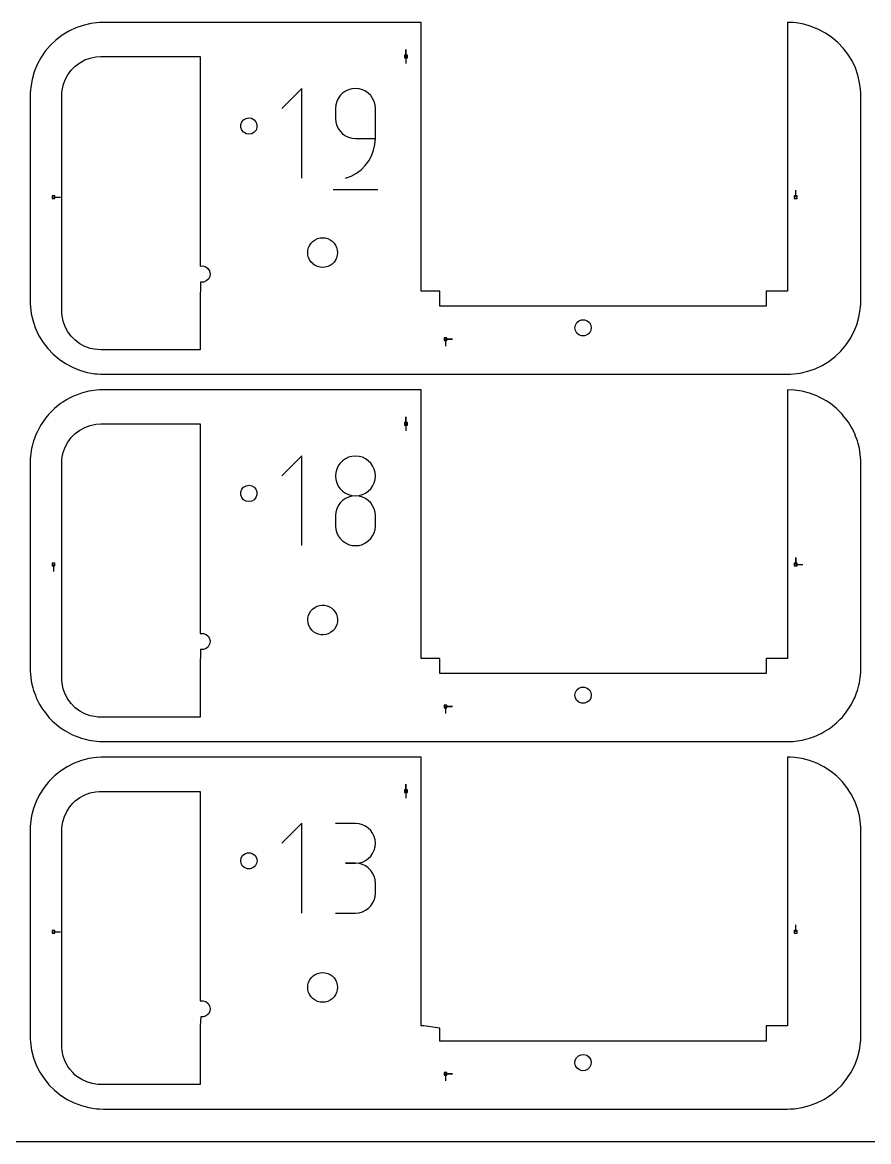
# Model space of a CAD drawing. Extents: x 0 to 570, y 0 to 470.
# Drawn here: x 178.3 to 351.4, y 0 to 229 of the extents above; entities that cross this region are included whole.
import ezdxf

# ---------------------------------------------------------------- set-up
doc = ezdxf.new("R2010")
doc.units = 0

msp = doc.modelspace()

# ---------------------------------------------------------------- linework, layer by layer
at = {"layer": 'annotation', "color": 1}
for p, q in [((256.746881, 222.055631), (256.746881, 223.484381)), ((256.746881, 222.055631), (256.746881, 223.484381)), ((256.746881, 223.484381), (256.746881, 222.055631)), ((256.746881, 222.055631), (256.746881, 220.626881)), ((235.452863, 215.481002), (231.370792, 211.397779)), ((235.452863, 197.119166), (235.452863, 215.481002)), ((245.682465, 215.415163), (244.993221, 215.225359)), ((246.41429, 215.481002), (245.682465, 215.415163)), ((247.147632, 215.415163), (246.41429, 215.481002)), ((246.41429, 215.481002), (246.41429, 215.481002)), ((247.837681, 215.225359), (247.147632, 215.415163)), ((242.89445, 213.457943), (242.592404, 212.821897)), ((243.297174, 214.027884), (242.89445, 213.457943)), ((243.788956, 214.520148), (243.297174, 214.027884)), ((244.358178, 214.923164), (243.788956, 214.520148)), ((244.993221, 215.225359), (244.358178, 214.923164)), ((248.472961, 214.923164), (247.837681, 215.225359)), ((249.041994, 214.520148), (248.472961, 214.923164)), ((249.533302, 214.027884), (249.041994, 214.520148)), ((249.93541, 213.457943), (249.533302, 214.027884)), ((250.23684, 212.821897), (249.93541, 213.457943)), ((242.402656, 212.131319), (242.336825, 211.397779)), ((242.336825, 211.397779), (242.336825, 209.356168)), ((242.592404, 212.821897), (242.402656, 212.131319)), ((250.426114, 212.131319), (250.23684, 212.821897)), ((250.491756, 211.397779), (250.426114, 212.131319)), ((250.491756, 205.274097), (250.491756, 211.397779)), ((250.491756, 211.397779), (250.491756, 211.397779)), ((242.336825, 209.356168), (242.336825, 209.356168)), ((242.336825, 209.356168), (242.402656, 208.622668)), ((242.402656, 208.622668), (242.592404, 207.932195)), ((242.592404, 207.932195), (242.89445, 207.296303)), ((242.89445, 207.296303), (243.297174, 206.726544)), ((243.297174, 206.726544), (243.788956, 206.234471)), ((243.788956, 206.234471), (244.358178, 205.831636)), ((244.358178, 205.831636), (244.993221, 205.529594)), ((244.993221, 205.529594), (245.682465, 205.339896)), ((245.682465, 205.339896), (246.41429, 205.274097)), ((246.41429, 205.274097), (250.491756, 205.274097)), ((250.138022, 202.846129), (250.401479, 204.036083)), ((250.401479, 204.036083), (250.491756, 205.274097)), ((249.135809, 200.670259), (249.712445, 201.719199)), ((249.712445, 201.719199), (250.138022, 202.846129)), ((247.573596, 198.866206), (248.419172, 199.714273)), ((248.419172, 199.714273), (249.135809, 200.670259)), ((244.37383, 197.119166), (245.539865, 197.553688)), ((244.37383, 197.119166), (244.37383, 197.119166)), ((245.539865, 197.553688), (246.61014, 198.141023)), ((246.61014, 198.141023), (247.573596, 198.866206)), ((241.827286, 194.823936), (251.008204, 194.823936)), ((336.509384, 193.255631), (336.509384, 194.684381)), ((184.630637, 193.255631), (186.059387, 193.255631)), ((214.627178, 182.213847), (214.627178, 182.174285)), ((214.627197, 172.860725), (214.627197, 172.821168)), ((264.842506, 164.217505), (266.271256, 164.217505)), ((264.842506, 164.217505), (266.271256, 164.217505)), ((266.271256, 164.217505), (264.842506, 164.217505)), ((264.842506, 164.217505), (264.842506, 162.788755)), ((256.746881, 146.880629), (256.746881, 148.309379)), ((256.746881, 146.880629), (256.746881, 148.309379)), ((256.746881, 148.309379), (256.746881, 146.880629)), ((256.746881, 146.880629), (256.746881, 145.451879)), ((235.452863, 140.306), (231.370792, 136.222777)), ((235.452863, 121.944164), (235.452863, 140.306)), ((244.358818, 139.726134), (243.789634, 139.323702)), ((244.993908, 140.028029), (244.358818, 139.726134)), ((245.683313, 140.217722), (244.993908, 140.028029)), ((246.415442, 140.283546), (245.683313, 140.217722)), ((247.147571, 140.217722), (246.415442, 140.283546)), ((246.415442, 140.283546), (246.415442, 140.283546)), ((247.836975, 140.028029), (247.147571, 140.217722)), ((248.472065, 139.726134), (247.836975, 140.028029)), ((249.04125, 139.323702), (248.472065, 139.726134)), ((242.593423, 137.629859), (242.40377, 136.94195)), ((242.895346, 138.263898), (242.593423, 137.629859)), ((243.297946, 138.832402), (242.895346, 138.263898)), ((243.789634, 139.323702), (243.297946, 138.832402)), ((249.532937, 138.832402), (249.04125, 139.323702)), ((249.935538, 138.263898), (249.532937, 138.832402)), ((250.23746, 137.629859), (249.935538, 138.263898)), ((250.427114, 136.94195), (250.23746, 137.629859)), ((242.40377, 136.94195), (242.337976, 136.211838)), ((242.337976, 136.211838), (242.337976, 136.211838)), ((242.337976, 136.211838), (242.403808, 135.478298)), ((242.403808, 135.478298), (242.593556, 134.78772)), ((250.237328, 134.78772), (250.427076, 135.478298)), ((250.427076, 135.478298), (250.492907, 136.211838)), ((250.492907, 136.211838), (250.427114, 136.94195)), ((250.492907, 136.211838), (250.492907, 136.211838)), ((242.593556, 134.78772), (242.895601, 134.151674)), ((242.895601, 134.151674), (243.298325, 133.581734)), ((243.298325, 133.581734), (243.790108, 133.089469)), ((243.790108, 133.089469), (244.35933, 132.686453)), ((248.471554, 132.686453), (249.040776, 133.089469)), ((249.040776, 133.089469), (249.532558, 133.581734)), ((249.532558, 133.581734), (249.935282, 134.151674)), ((249.935282, 134.151674), (250.237328, 134.78772)), ((243.297946, 130.675694), (242.895346, 130.105897)), ((243.789634, 131.167862), (243.297946, 130.675694)), ((244.358818, 131.570819), (243.789634, 131.167862)), ((244.993908, 131.872985), (244.358818, 131.570819)), ((244.35933, 132.686453), (244.994373, 132.384258)), ((245.683313, 132.062777), (244.993908, 131.872985)), ((244.994373, 132.384258), (245.683616, 132.194454)), ((246.415442, 132.128615), (245.683313, 132.062777)), ((245.683616, 132.194454), (246.415442, 132.128615)), ((246.415442, 132.128615), (247.147267, 132.194454)), ((247.147571, 132.062815), (246.415442, 132.128615)), ((246.415442, 132.128615), (246.415442, 132.128615)), ((246.415442, 132.128615), (246.415442, 132.128615)), ((247.147267, 132.194454), (247.836511, 132.384258)), ((247.836975, 131.873118), (247.147571, 132.062815)), ((247.836511, 132.384258), (248.471554, 132.686453)), ((248.472065, 131.571075), (247.836975, 131.873118)), ((249.04125, 131.168241), (248.472065, 131.571075)), ((249.532937, 130.676168), (249.04125, 131.168241)), ((249.935538, 130.106408), (249.532937, 130.676168)), ((242.40377, 128.77974), (242.337976, 128.046544)), ((242.593423, 129.470052), (242.40377, 128.77974)), ((242.895346, 130.105897), (242.593423, 129.470052)), ((250.23746, 129.470516), (249.935538, 130.106408)), ((250.427114, 128.780043), (250.23746, 129.470516)), ((250.492907, 128.046544), (250.427114, 128.780043)), ((242.337976, 128.046544), (242.337976, 126.015296)), ((242.337976, 126.015296), (242.337976, 126.015296)), ((242.337976, 126.015296), (242.403808, 125.282151)), ((250.427076, 125.282151), (250.492907, 126.015296)), ((250.492907, 126.015296), (250.492907, 128.046544)), ((250.492907, 128.046544), (250.492907, 128.046544)), ((242.403808, 125.282151), (242.593556, 124.592631)), ((242.593556, 124.592631), (242.895601, 123.958118)), ((242.895601, 123.958118), (243.298325, 123.389993)), ((249.532558, 123.389993), (249.935282, 123.958118)), ((249.935282, 123.958118), (250.237328, 124.592631)), ((250.237328, 124.592631), (250.427076, 125.282151)), ((243.298325, 123.389993), (243.790108, 122.89964)), ((243.790108, 122.89964), (244.35933, 122.498441)), ((244.35933, 122.498441), (244.994373, 122.197777)), ((244.994373, 122.197777), (245.683616, 122.009032)), ((245.683616, 122.009032), (246.415442, 121.943588)), ((246.415442, 121.943588), (247.147267, 122.009032)), ((246.415442, 121.943588), (246.415442, 121.943588)), ((247.147267, 122.009032), (247.836511, 122.197777)), ((247.836511, 122.197777), (248.471554, 122.498441)), ((248.471554, 122.498441), (249.040776, 122.89964)), ((249.040776, 122.89964), (249.532558, 123.389993)), ((336.509384, 118.080628), (336.509384, 119.509378)), ((336.509384, 118.080628), (336.509384, 119.509378)), ((336.509384, 119.509378), (336.509384, 118.080628)), ((184.630637, 118.080628), (184.630637, 116.651878)), ((336.509384, 118.080628), (337.938134, 118.080628)), ((214.627202, 107.03885), (214.627202, 106.999285)), ((214.627246, 97.685719), (214.627248, 97.646155)), ((264.842506, 89.042502), (266.271256, 89.042502)), ((264.842506, 89.042502), (266.271256, 89.042502)), ((266.271256, 89.042502), (264.842506, 89.042502)), ((264.842506, 89.042502), (264.842506, 87.613752)), ((256.746881, 71.705627), (256.746881, 73.134377)), ((256.746881, 71.705627), (256.746881, 73.134377)), ((256.746881, 73.134377), (256.746881, 71.705627)), ((256.746881, 71.705627), (256.746881, 70.276877)), ((235.452863, 65.130998), (231.370792, 61.047775)), ((235.452863, 46.769161), (235.452863, 65.130998)), ((246.415442, 65.109695), (242.337976, 65.109695)), ((247.148784, 65.043871), (246.415442, 65.109695)), ((247.838833, 64.854179), (247.148784, 65.043871)), ((248.474112, 64.552283), (247.838833, 64.854179)), ((249.043145, 64.149852), (248.474112, 64.552283)), ((249.534454, 63.658551), (249.043145, 64.149852)), ((249.936562, 63.090047), (249.534454, 63.658551)), ((250.237991, 62.456008), (249.936562, 63.090047)), ((250.427265, 61.768099), (250.237991, 62.456008)), ((249.936562, 58.977824), (250.237991, 59.613869)), ((250.237991, 59.613869), (250.427265, 60.304448)), ((250.492907, 61.037987), (250.427265, 61.768099)), ((250.427265, 60.304448), (250.492907, 61.037987)), ((250.492907, 61.037987), (250.492907, 61.037987)), ((247.838833, 57.210407), (248.474112, 57.512603)), ((248.474112, 57.512603), (249.043145, 57.915618)), ((249.043145, 57.915618), (249.534454, 58.407883)), ((249.534454, 58.407883), (249.936562, 58.977824)), ((246.415442, 56.954764), (244.37383, 56.954764)), ((244.37383, 56.954764), (246.415442, 56.954764)), ((246.415442, 56.954764), (247.148784, 57.020604)), ((247.148784, 56.888941), (246.415442, 56.954764)), ((246.415442, 56.954764), (246.415442, 56.954764)), ((247.148784, 57.020604), (247.838833, 57.210407)), ((247.838833, 56.699248), (247.148784, 56.888941)), ((248.474112, 56.397352), (247.838833, 56.699248)), ((249.043145, 55.994921), (248.474112, 56.397352)), ((249.534454, 55.50362), (249.043145, 55.994921)), ((249.936562, 54.935117), (249.534454, 55.50362)), ((250.237991, 54.301077), (249.936562, 54.935117)), ((250.427265, 53.613168), (250.237991, 54.301077)), ((250.492907, 52.883056), (250.427265, 53.613168)), ((250.492907, 50.841445), (250.492907, 52.883056)), ((250.492907, 52.883056), (250.492907, 52.883056)), ((250.427265, 50.11103), (250.492907, 50.841445)), ((249.043145, 47.729201), (249.534454, 48.220407)), ((249.534454, 48.220407), (249.936562, 48.788873)), ((249.936562, 48.788873), (250.237991, 49.42296)), ((250.237991, 49.42296), (250.427265, 50.11103)), ((242.337976, 46.769737), (246.415442, 46.769737)), ((246.415442, 46.769737), (247.148784, 46.835523)), ((246.415442, 46.769737), (246.415442, 46.769737)), ((247.148784, 46.835523), (247.838833, 47.025121)), ((247.838833, 47.025121), (248.474112, 47.326893)), ((248.474112, 47.326893), (249.043145, 47.729201)), ((336.509384, 42.905626), (336.509384, 44.334376)), ((184.630637, 42.905626), (186.059387, 42.905626)), ((214.62726, 31.863862), (214.62726, 31.824287)), ((214.627334, 22.510708), (214.627334, 22.471129)), ((264.842506, 13.8675), (266.271256, 13.8675)), ((264.842506, 13.8675), (266.271256, 13.8675)), ((266.271256, 13.8675), (264.842506, 13.8675)), ((264.842506, 13.8675), (264.842506, 12.43875))]:
    msp.add_line(p, q, dxfattribs=at)
at = {"layer": 'boundary', "color": 5}
for p, q in [((194.842509, 229.017507), (194.021492, 228.979227)), ((242.339305, 229.017507), (194.842509, 229.017507)), ((259.842506, 229.017507), (242.339305, 229.017507)), ((259.842506, 212.033889), (259.842506, 229.017507)), ((335.985195, 228.964228), (334.842509, 229.017507)), ((334.842509, 229.017507), (334.842509, 191.001123)), ((187.735867, 227.209811), (186.373867, 226.379683)), ((189.178385, 227.890465), (187.735867, 227.209811)), ((190.685073, 228.413933), (189.178385, 227.890465)), ((192.23887, 228.774281), (190.685073, 228.413933)), ((193.446779, 228.952431), (192.23887, 228.774281)), ((194.021492, 228.979227), (193.446779, 228.952431)), ((336.600932, 228.898937), (335.985195, 228.964228)), ((338.172771, 228.627722), (336.600932, 228.898937)), ((339.706878, 228.190968), (338.172771, 228.627722)), ((341.185861, 227.593619), (339.706878, 228.190968)), ((342.592978, 226.84245), (341.185861, 227.593619)), ((343.914558, 225.943924), (342.592978, 226.84245)), ((185.100259, 225.40268), (183.956561, 224.315694)), ((186.373867, 226.379683), (185.100259, 225.40268)), ((345.134398, 224.909749), (343.914558, 225.943924)), ((346.221949, 223.766861), (345.134398, 224.909749)), ((182.921824, 223.096655), (182.022469, 221.775592)), ((183.956561, 224.315694), (182.921824, 223.096655)), ((347.199782, 222.493756), (346.221949, 223.766861)), ((348.030743, 221.132241), (347.199782, 222.493756)), ((181.270461, 220.368953), (180.672233, 218.890353)), ((182.022469, 221.775592), (181.270461, 220.368953)), ((348.712289, 219.69011), (348.030743, 221.132241)), ((180.672233, 218.890353), (180.234559, 217.356537)), ((349.236669, 218.183708), (348.712289, 219.69011)), ((349.597963, 216.630098), (349.236669, 218.183708)), ((179.962396, 215.784892), (179.899924, 215.249025)), ((180.234559, 217.356537), (179.962396, 215.784892)), ((349.784903, 215.252983), (349.597963, 216.630098)), ((179.871214, 214.633265), (179.842504, 214.017506)), ((179.842504, 214.017506), (179.842504, 204.7528)), ((179.899924, 215.249025), (179.871214, 214.633265)), ((349.813706, 214.635245), (349.784903, 215.252983)), ((349.842508, 214.017506), (349.813706, 214.635245)), ((349.842508, 181.311992), (349.842508, 214.017506)), ((259.842506, 174.017505), (259.842506, 212.033889)), ((179.842504, 204.7528), (179.842504, 172.017506)), ((334.842509, 191.001123), (334.842509, 174.017506)), ((349.842508, 172.017506), (349.842508, 181.311992)), ((179.842504, 172.017506), (179.871214, 171.401747)), ((261.114329, 174.017506), (259.842506, 174.017505)), ((263.654086, 174.017506), (261.114329, 174.017506)), ((263.654085, 172.988457), (263.654086, 174.017506)), ((263.654086, 170.933505), (263.654085, 172.988457)), ((333.382045, 174.017506), (330.465584, 174.017505)), ((330.465584, 174.017505), (330.465584, 172.988457)), ((330.465584, 172.988457), (330.465584, 170.933505)), ((334.842509, 174.017506), (333.382045, 174.017506)), ((349.813706, 171.399767), (349.842508, 172.017506)), ((179.871214, 171.401747), (179.899924, 170.785987)), ((179.899924, 170.785987), (180.085732, 169.413873)), ((301.912256, 170.933505), (263.654086, 170.933505)), ((330.465584, 170.933505), (301.912256, 170.933505)), ((349.452726, 168.687244), (349.723939, 170.259079)), ((349.723939, 170.259079), (349.784903, 170.782028)), ((349.784903, 170.782028), (349.813706, 171.399767)), ((180.085732, 169.413873), (180.446083, 167.860074)), ((180.446083, 167.860074), (180.969548, 166.353378)), ((349.015972, 167.153138), (349.452726, 168.687244)), ((180.969548, 166.353378), (181.650202, 164.910863)), ((181.650202, 164.910863), (182.480329, 163.548867)), ((347.66745, 164.267034), (348.418629, 165.674148)), ((348.418629, 165.674148), (349.015972, 167.153138)), ((182.480329, 163.548867), (183.457331, 162.275257)), ((345.734755, 161.725617), (346.768931, 162.94546)), ((346.768931, 162.94546), (347.66745, 164.267034)), ((183.457331, 162.275257), (184.544322, 161.131558)), ((184.544322, 161.131558), (185.763355, 160.096824)), ((343.318763, 159.660234), (344.591865, 160.638067)), ((344.591865, 160.638067), (345.734755, 161.725617)), ((185.763355, 160.096824), (187.084422, 159.197468)), ((187.084422, 159.197468), (188.491063, 158.445461)), ((188.491063, 158.445461), (189.969662, 157.847231)), ((339.008712, 157.623347), (340.515112, 158.147733)), ((340.515112, 158.147733), (341.957238, 158.829269)), ((341.957238, 158.829269), (343.318763, 159.660234)), ((189.969662, 157.847231), (191.503473, 157.409556)), ((191.503473, 157.409556), (193.075115, 157.137396)), ((193.075115, 157.137396), (193.610983, 157.074925)), ((193.610983, 157.074925), (194.226746, 157.046214)), ((194.226746, 157.046214), (194.842509, 157.017504)), ((194.842509, 157.017504), (202.563097, 157.017505)), ((202.563097, 157.017505), (216.255429, 157.017504)), ((216.255429, 157.017504), (325.273811, 157.017505)), ((325.273811, 157.017505), (334.842509, 157.017505)), ((334.842509, 157.017505), (335.460246, 157.046307)), ((335.460246, 157.046307), (336.077983, 157.075109)), ((336.077983, 157.075109), (337.4551, 157.262052)), ((337.4551, 157.262052), (339.008712, 157.623347)), ((191.867206, 153.544464), (190.830567, 153.276535)), ((192.387536, 153.621205), (191.867206, 153.544464)), ((193.446779, 153.777428), (192.387536, 153.621205)), ((194.065279, 153.806266), (193.446779, 153.777428)), ((194.842509, 153.842504), (194.065279, 153.806266)), ((243.933044, 153.842504), (194.842509, 153.842504)), ((259.842506, 153.842504), (243.933044, 153.842504)), ((259.842506, 138.405316), (259.842506, 153.842504)), ((336.238227, 153.777428), (334.842509, 153.842504)), ((334.842509, 153.842504), (334.842509, 114.279692)), ((336.750076, 153.701938), (336.238227, 153.777428)), ((337.817806, 153.544463), (336.750076, 153.701938)), ((338.318733, 153.414995), (337.817806, 153.544463)), ((186.500188, 151.286078), (186.058065, 151.001187)), ((187.400225, 151.866035), (186.500188, 151.286078)), ((187.870125, 152.102318), (187.400225, 151.866035)), ((188.826706, 152.583321), (187.870125, 152.102318)), ((189.319056, 152.768319), (188.826706, 152.583321)), ((190.32134, 153.144921), (189.319056, 152.768319)), ((190.830567, 153.276535), (190.32134, 153.144921)), ((339.363678, 153.144921), (338.318733, 153.414995)), ((339.848002, 152.962939), (339.363678, 153.144921)), ((340.858312, 152.583321), (339.848002, 152.962939)), ((341.320549, 152.350891), (340.858312, 152.583321)), ((342.284787, 151.866035), (341.320549, 152.350891)), ((342.719705, 151.585788), (342.284787, 151.866035)), ((343.626953, 151.001187), (342.719705, 151.585788)), ((183.695333, 148.879466), (183.017025, 148.039537)), ((184.061052, 149.245182), (183.695333, 148.879466)), ((184.805549, 149.989675), (184.061052, 149.245182)), ((185.218142, 150.322879), (184.805549, 149.989675)), ((186.058065, 151.001187), (185.218142, 150.322879)), ((344.032821, 150.673415), (343.626953, 151.001187)), ((344.879469, 149.989675), (344.032821, 150.673415)), ((345.239225, 149.629921), (344.879469, 149.989675)), ((345.989685, 148.879466), (345.239225, 149.629921)), ((346.317457, 148.473595), (345.989685, 148.879466)), ((182.103867, 146.72691), (181.818976, 146.28479)), ((182.683822, 147.626941), (182.103867, 146.72691)), ((183.017025, 148.039537), (182.683822, 147.626941)), ((347.001196, 147.626941), (346.317457, 148.473595)), ((347.28144, 147.192028), (347.001196, 147.626941)), ((347.866036, 146.28479), (347.28144, 147.192028)), ((181.101687, 144.858308), (180.725089, 143.856022)), ((181.337971, 145.328208), (181.101687, 144.858308)), ((181.818976, 146.28479), (181.337971, 145.328208)), ((348.098471, 145.82255), (347.866036, 146.28479)), ((348.583337, 144.858308), (348.098471, 145.82255)), ((348.765315, 144.373984), (348.583337, 144.858308)), ((349.144924, 143.363672), (348.765315, 144.373984)), ((180.272163, 142.327029), (180.140548, 141.817801)), ((180.540093, 143.363672), (180.272163, 142.327029)), ((180.725089, 143.856022), (180.540093, 143.363672)), ((349.274394, 142.862745), (349.144924, 143.363672)), ((349.54447, 141.817801), (349.274394, 142.862745)), ((179.90758, 140.238225), (179.878743, 139.619729)), ((179.984323, 140.758556), (179.90758, 140.238225)), ((180.140548, 141.817801), (179.984323, 140.758556)), ((349.619959, 141.305952), (349.54447, 141.817801)), ((349.787976, 140.012089), (349.619959, 141.305952)), ((349.815242, 139.427296), (349.787976, 140.012089)), ((179.878743, 139.619729), (179.842504, 138.842504)), ((179.842504, 138.842504), (179.842504, 130.071916)), ((259.842506, 98.842503), (259.842506, 138.405316)), ((349.842508, 138.842504), (349.815242, 139.427296)), ((349.842508, 105.641284), (349.842508, 138.842504)), ((179.842504, 130.071916), (179.842504, 96.842504)), ((334.842509, 114.279692), (334.842509, 98.842503)), ((349.842508, 96.842504), (349.842508, 105.641284)), ((260.998524, 98.842503), (259.842506, 98.842503)), ((263.654086, 98.842503), (260.998524, 98.842503)), ((263.654085, 97.907154), (263.654086, 98.842503)), ((333.515027, 98.842503), (330.465584, 98.842503)), ((330.465584, 98.842503), (330.465584, 97.907154)), ((334.842509, 98.842503), (333.515027, 98.842503)), ((179.842504, 96.842504), (179.869683, 96.259585)), ((179.869683, 96.259585), (179.896862, 95.676665)), ((263.654086, 95.758503), (263.654085, 97.907154)), ((330.465584, 97.907154), (330.465584, 95.758503)), ((349.806153, 96.06278), (349.842508, 96.842504)), ((179.896862, 95.676665), (180.063805, 94.387537)), ((180.063805, 94.387537), (180.140548, 93.867206)), ((303.656705, 95.758503), (263.654086, 95.758503)), ((330.465584, 95.758503), (303.656705, 95.758503)), ((349.54447, 93.867206), (349.701942, 94.934933)), ((349.701942, 94.934933), (349.777432, 95.446782)), ((349.777432, 95.446782), (349.806153, 96.06278)), ((180.140548, 93.867206), (180.408478, 92.830565)), ((180.408478, 92.830565), (180.540094, 92.321338)), ((180.540094, 92.321338), (180.916692, 91.319048)), ((348.583337, 90.826695), (348.962946, 91.837011)), ((348.962946, 91.837011), (349.144924, 92.321338)), ((349.144924, 92.321338), (349.415001, 93.36628)), ((349.415001, 93.36628), (349.54447, 93.867206)), ((180.916692, 91.319048), (181.101687, 90.826695)), ((181.101687, 90.826695), (181.582693, 89.870118)), ((181.582693, 89.870118), (181.818976, 89.40022)), ((181.818976, 89.40022), (182.398931, 88.500185)), ((347.585792, 88.965305), (347.866036, 89.40022)), ((347.866036, 89.40022), (348.350901, 90.364458)), ((348.350901, 90.364458), (348.583337, 90.826695)), ((182.398931, 88.500185), (182.683822, 88.058063)), ((182.683822, 88.058063), (183.36213, 87.218139)), ((183.36213, 87.218139), (183.695333, 86.805544)), ((345.989685, 86.805544), (346.673424, 87.652195)), ((346.673424, 87.652195), (347.001196, 88.058063)), ((347.001196, 88.058063), (347.585792, 88.965305)), ((183.695333, 86.805544), (184.439831, 86.061047)), ((184.439831, 86.061047), (184.805549, 85.695328)), ((184.805549, 85.695328), (185.645471, 85.017023)), ((185.645471, 85.017023), (186.058065, 84.68382)), ((343.626953, 84.68382), (344.473602, 85.367558)), ((344.473602, 85.367558), (344.879469, 85.695329)), ((344.879469, 85.695329), (345.629928, 86.445788)), ((345.629928, 86.445788), (345.989685, 86.805544)), ((186.058065, 84.68382), (186.958101, 84.103863)), ((186.958101, 84.103863), (187.400225, 83.818972)), ((187.400225, 83.818972), (188.356806, 83.337968)), ((188.356806, 83.337968), (188.826706, 83.101685)), ((188.826706, 83.101685), (189.82899, 82.725085)), ((189.82899, 82.725085), (190.32134, 82.540089)), ((190.32134, 82.540089), (191.35798, 82.272158)), ((338.862751, 82.410619), (339.363678, 82.540089)), ((339.363678, 82.540089), (340.373988, 82.919705)), ((340.373988, 82.919705), (340.858312, 83.101686)), ((340.858312, 83.101686), (341.82255, 83.586541)), ((341.82255, 83.586541), (342.284787, 83.818972)), ((342.284787, 83.818972), (343.192035, 84.403573)), ((343.192035, 84.403573), (343.626953, 84.68382)), ((191.35798, 82.272158), (191.867206, 82.140543)), ((191.867206, 82.140543), (192.926449, 81.98432)), ((192.926449, 81.98432), (193.446779, 81.907578)), ((193.446779, 81.907578), (194.065279, 81.878741)), ((194.065279, 81.878741), (194.842509, 81.842502)), ((194.842509, 81.842502), (202.151332, 81.842502)), ((202.151332, 81.842502), (215.113407, 81.842502)), ((215.113407, 81.842502), (325.784141, 81.842503)), ((325.784141, 81.842503), (334.842509, 81.842503)), ((334.842509, 81.842503), (335.4273, 81.869769)), ((335.4273, 81.869769), (336.012092, 81.897035)), ((336.012092, 81.897035), (337.305956, 82.065053)), ((337.305956, 82.065053), (337.817806, 82.140543)), ((337.817806, 82.140543), (338.862751, 82.410619)), ((190.32134, 77.969919), (188.826706, 77.408319)), ((191.867206, 78.369461), (190.32134, 77.969919)), ((193.446779, 78.602426), (191.867206, 78.369461)), ((194.284217, 78.641472), (193.446779, 78.602426)), ((194.842509, 78.667502), (194.284217, 78.641472)), ((251.901741, 78.667502), (194.842509, 78.667502)), ((259.842506, 78.667502), (251.901741, 78.667502)), ((259.842506, 70.962459), (259.842506, 78.667502)), ((335.360917, 78.643331), (334.842509, 78.667502)), ((334.842509, 78.667502), (334.842509, 31.372545)), ((336.238227, 78.602426), (335.360917, 78.643331)), ((337.817806, 78.369461), (336.238227, 78.602426)), ((339.363678, 77.969919), (337.817806, 78.369461)), ((340.858312, 77.408319), (339.363678, 77.969919)), ((186.058065, 75.826184), (184.805549, 74.814673)), ((187.400225, 76.691033), (186.058065, 75.826184)), ((188.826706, 77.408319), (187.400225, 76.691033)), ((342.284787, 76.691033), (340.858312, 77.408319)), ((343.626953, 75.826184), (342.284787, 76.691033)), ((344.879469, 74.814673), (343.626953, 75.826184)), ((183.695333, 73.704463), (182.683822, 72.451939)), ((184.805549, 74.814673), (183.695333, 73.704463)), ((345.989685, 73.704463), (344.879469, 74.814673)), ((347.001196, 72.451939), (345.989685, 73.704463)), ((181.818976, 71.109788), (181.101687, 69.683306)), ((182.683822, 72.451939), (181.818976, 71.109788)), ((347.866036, 71.109788), (347.001196, 72.451939)), ((348.583337, 69.683306), (347.866036, 71.109788)), ((181.101687, 69.683306), (180.540093, 68.188669)), ((259.842506, 23.667501), (259.842506, 70.962459)), ((349.144924, 68.188669), (348.583337, 69.683306)), ((180.140548, 66.642799), (179.90758, 65.063222)), ((180.540093, 68.188669), (180.140548, 66.642799)), ((349.54447, 66.642799), (349.144924, 68.188669)), ((349.777432, 65.063223), (349.54447, 66.642799)), ((179.88155, 64.504934), (179.842504, 63.667502)), ((179.90758, 65.063222), (179.88155, 64.504934)), ((349.816394, 64.227585), (349.777432, 65.063223)), ((349.842508, 63.667502), (349.816394, 64.227585)), ((179.842504, 63.667502), (179.842504, 57.367502)), ((349.842508, 27.987752), (349.842508, 63.667502)), ((179.842504, 57.367502), (179.842504, 21.667502)), ((334.842509, 31.372545), (334.842509, 23.667501)), ((349.842508, 21.667502), (349.842508, 27.987752)), ((260.419501, 23.667501), (259.842506, 23.667501)), ((263.654085, 23.200647), (260.419501, 23.667501)), ((263.654086, 20.583501), (263.654085, 23.200647)), ((334.179933, 23.667501), (330.465584, 23.667501)), ((330.465584, 23.667501), (330.465584, 20.583501)), ((334.842509, 23.667501), (334.179933, 23.667501)), ((179.842504, 21.667502), (179.868534, 21.109213)), ((179.868534, 21.109213), (179.90758, 20.27178)), ((349.777432, 20.27178), (349.803337, 20.827377)), ((349.803337, 20.827377), (349.842508, 21.667502)), ((179.90758, 20.27178), (180.140548, 18.692204)), ((180.140548, 18.692204), (180.540094, 17.146336)), ((312.378954, 20.583501), (263.654086, 20.583501)), ((330.465584, 20.583501), (312.378954, 20.583501)), ((349.144924, 17.146336), (349.54447, 18.692204)), ((349.54447, 18.692204), (349.777432, 20.27178)), ((180.540094, 17.146336), (181.101687, 15.651693)), ((348.583337, 15.651693), (349.144924, 17.146336)), ((181.101687, 15.651693), (181.818976, 14.225218)), ((181.818976, 14.225218), (182.683822, 12.883061)), ((347.001196, 12.883061), (347.866036, 14.225218)), ((347.866036, 14.225218), (348.583337, 15.651693)), ((182.683822, 12.883061), (183.695333, 11.630542)), ((183.695333, 11.630542), (184.805549, 10.520326)), ((344.879469, 10.520326), (345.989685, 11.630542)), ((345.989685, 11.630542), (347.001196, 12.883061)), ((184.805549, 10.520326), (186.058065, 9.508818)), ((186.058065, 9.508818), (187.400225, 8.643969)), ((342.284787, 8.643969), (343.626953, 9.508818)), ((343.626953, 9.508818), (344.879469, 10.520326)), ((187.400225, 8.643969), (188.826706, 7.926683)), ((188.826706, 7.926683), (190.32134, 7.365086)), ((190.32134, 7.365086), (191.867206, 6.965541)), ((191.867206, 6.965541), (192.183121, 6.918948)), ((192.183121, 6.918948), (193.446779, 6.732576)), ((336.238227, 6.732576), (337.817806, 6.965541)), ((337.817806, 6.965541), (339.363678, 7.365086)), ((339.363678, 7.365086), (340.858312, 7.926683)), ((340.858312, 7.926683), (342.284787, 8.643969)), ((193.446779, 6.732576), (194.005071, 6.706546)), ((194.005071, 6.706546), (194.842509, 6.6675)), ((194.842509, 6.6675), (200.092509, 6.6675)), ((200.092509, 6.6675), (209.403294, 6.6675)), ((209.403294, 6.6675), (328.335794, 6.6675)), ((328.335794, 6.6675), (334.842509, 6.6675)), ((334.842509, 6.6675), (335.402591, 6.693614)), ((335.402591, 6.693614), (336.238227, 6.732576))]:
    msp.add_line(p, q, dxfattribs=at)
at = {"layer": 'frame', "color": 5}
msp.add_line((0, 0), (570, 0), dxfattribs=at)
at = {"layer": 'hole', "color": 5}
for p, q in [((257.032631, 222.341381), (256.461131, 222.341381)), ((256.461131, 222.341381), (256.461131, 221.769881)), ((257.032631, 221.769881), (257.032631, 222.341381)), ((188.242821, 219.246346), (189.068667, 220.072192)), ((189.068667, 220.072192), (190.005958, 220.768997)), ((190.005958, 220.768997), (191.034717, 221.321904)), ((191.034717, 221.321904), (192.133015, 221.719127)), ((192.133015, 221.719127), (193.277446, 221.952204)), ((193.277446, 221.952204), (194.297502, 222.017507)), ((194.297502, 222.017507), (200.12708, 222.017507)), ((200.12708, 222.017507), (214.627169, 222.017507)), ((214.627169, 222.017507), (214.627169, 209.726352)), ((256.461131, 221.769881), (257.032631, 221.769881)), ((186.993109, 217.280296), (187.546013, 218.309055)), ((187.546013, 218.309055), (188.242821, 219.246346)), ((186.340572, 214.690267), (186.437168, 215.402709)), ((186.437168, 215.402709), (186.595883, 216.181998)), ((186.595883, 216.181998), (186.993109, 217.280296)), ((186.297512, 214.017506), (186.340572, 214.690267)), ((186.297512, 212.203798), (186.297512, 214.017506)), ((186.297512, 209.235912), (186.297512, 212.203798)), ((186.297512, 172.490743), (186.297512, 209.235912)), ((214.627169, 209.726352), (214.627169, 179.15418)), ((222.954121, 208.090139), (223.148443, 208.638917)), ((223.148443, 208.638917), (223.518736, 209.088138)), ((223.518736, 209.088138), (224.020339, 209.383622)), ((224.020339, 209.383622), (224.592754, 209.489726)), ((224.592754, 209.489726), (225.166938, 209.393654)), ((225.166938, 209.393654), (225.673638, 209.106991)), ((225.673638, 209.106991), (226.051733, 208.664318)), ((226.051733, 208.664318), (226.255625, 208.119024)), ((222.959214, 207.507993), (222.954121, 208.090139)), ((223.163108, 206.962699), (222.959214, 207.507993)), ((223.529145, 206.528469), (223.163108, 206.962699)), ((223.541204, 206.520025), (223.529145, 206.528469)), ((224.0479, 206.233363), (223.541204, 206.520025)), ((224.622085, 206.137292), (224.0479, 206.233363)), ((225.1945, 206.243395), (224.622085, 206.137292)), ((225.696106, 206.538879), (225.1945, 206.243395)), ((226.066399, 206.9881), (225.696106, 206.538879)), ((226.260718, 207.536878), (226.066399, 206.9881)), ((226.255625, 208.119024), (226.260718, 207.536878)), ((184.916387, 193.541381), (184.344887, 193.541381)), ((184.344887, 193.541381), (184.344887, 192.969881)), ((184.344887, 192.969881), (184.916387, 192.969881)), ((184.916387, 192.969881), (184.916387, 193.541381)), ((336.795134, 193.541381), (336.223634, 193.541381)), ((336.223634, 193.541381), (336.223634, 192.969881)), ((336.223634, 192.969881), (336.795134, 192.969881)), ((336.795134, 192.969881), (336.795134, 193.541381)), ((236.836376, 182.954677), (237.061062, 183.436516)), ((237.061062, 183.436516), (237.366004, 183.872018)), ((237.366004, 183.872018), (237.741937, 184.247951)), ((237.741937, 184.247951), (238.177437, 184.552893)), ((238.177437, 184.552893), (238.659278, 184.777577)), ((238.659278, 184.777577), (239.172812, 184.915179)), ((239.172812, 184.915179), (239.702438, 184.961516)), ((239.702438, 184.961516), (240.232067, 184.915179)), ((240.232067, 184.915179), (240.7456, 184.777577)), ((240.7456, 184.777577), (241.22744, 184.552893)), ((241.22744, 184.552893), (241.662942, 184.247951)), ((241.662942, 184.247951), (242.038874, 183.872018)), ((242.038874, 183.872018), (242.343816, 183.436516)), ((242.343816, 183.436516), (242.568502, 182.954677)), ((236.652439, 181.911516), (236.698775, 182.441143)), ((236.698775, 181.381889), (236.652439, 181.911516)), ((236.698775, 182.441143), (236.836376, 182.954677)), ((236.836376, 180.868355), (236.698775, 181.381889)), ((242.568502, 182.954677), (242.706101, 182.441143)), ((242.706101, 181.381889), (242.568502, 180.868355)), ((242.706101, 182.441143), (242.752439, 181.911516)), ((242.752439, 181.911516), (242.706101, 181.381889)), ((214.627169, 179.15418), (215.210019, 179.176195)), ((215.210019, 179.176195), (215.764356, 179.002626)), ((215.764356, 179.002626), (216.2259, 178.64993)), ((216.2259, 178.64993), (216.538979, 178.160645)), ((237.061062, 180.386516), (236.836376, 180.868355)), ((237.366004, 179.951013), (237.061062, 180.386516)), ((237.731859, 179.585159), (237.366004, 179.951013)), ((237.741938, 179.57508), (237.731859, 179.585159)), ((238.177437, 179.270137), (237.741938, 179.57508)), ((238.659278, 179.045454), (238.177437, 179.270137)), ((239.172812, 178.907853), (238.659278, 179.045454)), ((239.702437, 178.861516), (239.172812, 178.907853)), ((240.232067, 178.907853), (239.702437, 178.861516)), ((240.7456, 179.045454), (240.232067, 178.907853)), ((241.22744, 179.270137), (240.7456, 179.045454)), ((241.662942, 179.57508), (241.22744, 179.270137)), ((242.038874, 179.951013), (241.662942, 179.57508)), ((242.343816, 180.386516), (242.038874, 179.951013)), ((242.568502, 180.868355), (242.343816, 180.386516)), ((216.323969, 176.501956), (215.896484, 176.10867)), ((216.591161, 177.017734), (216.323969, 176.501956)), ((216.538979, 178.160645), (216.665833, 177.59379)), ((216.665833, 177.59379), (216.591161, 177.017734)), ((214.700128, 175.866209), (214.627169, 171.905492)), ((214.779997, 175.858817), (214.700128, 175.866209)), ((215.360271, 175.885311), (214.779997, 175.858817)), ((215.896484, 176.10867), (215.360271, 175.885311)), ((186.326218, 169.568998), (186.297512, 172.490743)), ((214.627169, 171.905492), (214.627169, 162.017505)), ((186.3628, 168.997446), (186.326218, 169.568998)), ((186.595883, 167.853015), (186.3628, 168.997446)), ((186.993109, 166.754713), (186.595883, 167.853015)), ((291.418673, 167.091245), (291.70997, 167.595783)), ((291.70997, 167.595783), (292.156258, 167.970264)), ((292.156258, 167.970264), (292.703714, 168.169522)), ((292.703714, 168.169522), (293.286306, 168.169522)), ((293.286306, 168.169522), (293.83376, 167.970264)), ((293.83376, 167.970264), (294.280047, 167.595783)), ((294.280047, 167.595783), (294.571345, 167.091245)), ((187.546013, 165.725957), (186.993109, 166.754713)), ((188.242821, 164.788666), (187.546013, 165.725957)), ((291.317507, 166.517506), (291.418673, 167.091245)), ((291.418673, 165.943764), (291.317507, 166.517506)), ((291.70997, 165.439229), (291.418673, 165.943764)), ((292.156258, 165.064748), (291.70997, 165.439229)), ((292.703714, 164.86549), (292.156258, 165.064748)), ((293.83376, 165.064748), (293.286306, 164.86549)), ((294.280047, 165.439229), (293.83376, 165.064748)), ((294.571345, 165.943765), (294.280047, 165.439229)), ((294.571345, 167.091245), (294.67251, 166.517506)), ((294.67251, 166.517506), (294.571345, 165.943765)), ((189.068667, 163.962817), (188.242821, 164.788666)), ((190.005958, 163.266015), (189.068667, 163.962817)), ((191.034717, 162.713111), (190.005958, 163.266015)), ((192.133015, 162.315882), (191.034717, 162.713111)), ((265.128256, 164.503255), (264.556756, 164.503255)), ((264.556756, 164.503255), (264.556756, 163.931755)), ((264.556756, 163.931755), (265.128256, 163.931755)), ((265.128256, 163.931755), (265.128256, 164.503255)), ((293.286306, 164.86549), (292.703714, 164.86549)), ((192.912304, 162.157171), (192.133015, 162.315882)), ((193.624744, 162.060573), (192.912304, 162.157171)), ((194.297502, 162.017505), (193.624744, 162.060573)), ((200.12708, 162.017505), (194.297502, 162.017505)), ((214.627169, 162.017505), (200.12708, 162.017505)), ((192.133015, 146.544125), (193.277446, 146.777201)), ((193.277446, 146.777201), (194.297502, 146.842505)), ((194.297502, 146.842505), (199.596741, 146.842505)), ((199.596741, 146.842505), (214.627169, 146.842505)), ((214.627169, 146.842505), (214.627169, 135.669523)), ((257.032631, 147.166379), (256.461131, 147.166379)), ((256.461131, 147.166379), (256.461131, 146.594879)), ((256.461131, 146.594879), (257.032631, 146.594879)), ((257.032631, 146.594879), (257.032631, 147.166379)), ((188.242821, 144.071344), (189.068667, 144.89719)), ((189.068667, 144.89719), (190.005958, 145.593995)), ((190.005958, 145.593995), (191.034717, 146.146901)), ((191.034717, 146.146901), (192.133015, 146.544125)), ((186.595883, 141.006996), (186.993109, 142.105294)), ((186.993109, 142.105294), (187.546013, 143.134052)), ((187.546013, 143.134052), (188.242821, 144.071344)), ((186.336654, 139.454061), (186.409198, 140.090375)), ((186.409198, 140.090375), (186.595883, 141.006996)), ((186.297512, 138.842504), (186.336654, 139.454061)), ((186.297512, 137.193796), (186.297512, 138.842504)), ((186.297512, 134.495909), (186.297512, 137.193796)), ((214.627169, 135.669523), (214.627169, 103.979178)), ((186.297512, 97.090741), (186.297512, 134.495909)), ((222.955404, 132.929801), (223.154665, 133.477256)), ((222.955404, 132.347211), (222.955404, 132.929801)), ((223.154665, 133.477256), (223.529145, 133.923545)), ((223.529145, 133.923545), (224.033681, 134.214842)), ((224.033681, 134.214842), (224.607419, 134.316007)), ((224.607419, 134.316007), (225.181158, 134.214842)), ((225.181158, 134.214842), (225.685697, 133.923546)), ((225.685697, 133.923546), (226.060177, 133.477257)), ((226.060177, 133.477257), (226.259435, 132.929801)), ((226.259435, 132.929801), (226.259435, 132.347211)), ((223.154665, 131.799756), (222.955404, 132.347211)), ((223.529145, 131.353467), (223.154665, 131.799756)), ((224.033681, 131.062171), (223.529145, 131.353467)), ((224.607419, 130.961007), (224.033681, 131.062171)), ((225.181158, 131.062171), (224.607419, 130.961007)), ((225.685697, 131.353467), (225.181158, 131.062171)), ((226.060177, 131.799756), (225.685697, 131.353467)), ((226.259435, 132.347211), (226.060177, 131.799756)), ((184.916387, 118.366378), (184.344887, 118.366378)), ((184.344887, 118.366378), (184.344887, 117.794878)), ((184.344887, 117.794878), (184.916387, 117.794878)), ((184.916387, 117.794878), (184.916387, 118.366378)), ((336.795134, 118.366378), (336.223634, 118.366378)), ((336.223634, 118.366378), (336.223634, 117.794878)), ((336.223634, 117.794878), (336.795134, 117.794878)), ((336.795134, 117.794878), (336.795134, 118.366378)), ((236.687595, 107.138348), (236.803174, 107.655766)), ((236.803174, 107.655766), (237.006848, 108.145252)), ((237.006848, 108.145252), (237.292425, 108.591934)), ((237.292425, 108.591934), (237.65123, 108.982241)), ((237.65123, 108.982241), (238.072356, 109.304312)), ((238.072356, 109.304312), (238.543016, 109.548362)), ((238.543016, 109.548362), (239.048903, 109.706976)), ((239.048903, 109.706976), (239.574646, 109.775333)), ((239.574646, 109.775333), (240.104274, 109.751357)), ((240.104274, 109.751357), (240.621691, 109.635777)), ((240.621691, 109.635777), (241.111178, 109.432104)), ((241.111178, 109.432104), (241.557861, 109.146527)), ((241.557861, 109.146527), (241.948167, 108.787723)), ((241.948167, 108.787723), (242.270237, 108.366594)), ((242.270237, 108.366594), (242.514288, 107.895936)), ((242.514288, 107.895936), (242.6729, 107.39005)), ((236.663619, 106.608721), (236.687595, 107.138348)), ((236.731976, 106.082977), (236.663619, 106.608721)), ((236.89059, 105.577091), (236.731976, 106.082977)), ((237.13464, 105.106432), (236.89059, 105.577091)), ((242.601703, 105.817261), (242.39803, 105.327775)), ((242.717282, 106.334678), (242.601703, 105.817261)), ((242.6729, 107.39005), (242.741258, 106.864306)), ((242.741258, 106.864306), (242.717282, 106.334678)), ((214.627169, 103.979178), (215.286304, 103.994519)), ((215.286304, 103.994519), (215.833758, 103.795261)), ((215.833758, 103.795261), (216.280048, 103.42078)), ((216.280048, 103.42078), (216.571343, 102.916242)), ((237.456712, 104.685303), (237.13464, 105.106432)), ((237.847018, 104.326499), (237.456712, 104.685303)), ((238.293699, 104.040922), (237.847018, 104.326499)), ((238.783187, 103.83725), (238.293699, 104.040922)), ((239.300604, 103.72167), (238.783187, 103.83725)), ((239.83023, 103.697694), (239.300604, 103.72167)), ((240.355976, 103.766052), (239.83023, 103.697694)), ((240.861862, 103.924665), (240.355976, 103.766052)), ((241.332521, 104.168714), (240.861862, 103.924665)), ((241.753649, 104.490786), (241.332521, 104.168714)), ((242.112453, 104.881092), (241.753649, 104.490786)), ((242.39803, 105.327775), (242.112453, 104.881092)), ((215.833758, 100.889745), (215.286304, 100.690489)), ((216.280048, 101.264226), (215.833758, 100.889745)), ((216.571343, 101.768765), (216.280048, 101.264226)), ((216.571343, 102.916242), (216.672508, 102.342503)), ((216.672508, 102.342503), (216.571343, 101.768765)), ((214.693491, 100.692537), (214.627169, 97.092142)), ((214.703712, 100.690489), (214.693491, 100.692537)), ((215.286304, 100.690489), (214.703712, 100.690489)), ((186.323607, 94.434798), (186.297512, 97.090741)), ((214.627169, 97.092142), (214.627169, 86.842503)), ((186.3628, 93.822444), (186.323607, 94.434798)), ((186.595883, 92.678013), (186.3628, 93.822444)), ((186.993109, 91.579711), (186.595883, 92.678013)), ((291.317507, 91.342504), (291.418673, 91.916243)), ((291.418673, 91.916243), (291.70997, 92.420781)), ((291.70997, 92.420781), (292.156258, 92.795262)), ((292.156258, 92.795262), (292.703714, 92.99452)), ((292.703714, 92.99452), (293.286306, 92.99452)), ((293.286306, 92.99452), (293.83376, 92.795262)), ((293.83376, 92.795262), (294.280047, 92.420781)), ((294.280047, 92.420781), (294.571345, 91.916243)), ((294.571345, 91.916243), (294.67251, 91.342504)), ((187.546013, 90.550955), (186.993109, 91.579711)), ((188.242821, 89.613664), (187.546013, 90.550955)), ((189.068667, 88.787815), (188.242821, 89.613664)), ((265.128256, 89.328252), (264.556756, 89.328252)), ((264.556756, 89.328252), (264.556756, 88.756752)), ((265.128256, 88.756752), (265.128256, 89.328252)), ((291.418673, 90.768762), (291.317507, 91.342504)), ((291.70997, 90.264227), (291.418673, 90.768762)), ((292.156258, 89.889746), (291.70997, 90.264227)), ((292.703714, 89.690488), (292.156258, 89.889746)), ((293.286306, 89.690488), (292.703714, 89.690488)), ((293.83376, 89.889746), (293.286306, 89.690488)), ((294.280047, 90.264227), (293.83376, 89.889746)), ((294.571345, 90.768762), (294.280047, 90.264227)), ((294.67251, 91.342504), (294.571345, 90.768762)), ((190.005958, 88.091013), (189.068667, 88.787815)), ((191.034717, 87.538109), (190.005958, 88.091013)), ((192.133015, 87.14088), (191.034717, 87.538109)), ((193.049635, 86.954199), (192.133015, 87.14088)), ((264.556756, 88.756752), (265.128256, 88.756752)), ((193.685948, 86.881652), (193.049635, 86.954199)), ((194.297502, 86.842503), (193.685948, 86.881652)), ((199.596741, 86.842503), (194.297502, 86.842503)), ((214.627169, 86.842503), (199.596741, 86.842503)), ((191.010447, 70.960938), (192.097185, 71.358828)), ((192.097185, 71.358828), (193.229951, 71.595734)), ((193.229951, 71.595734), (193.991965, 71.647942)), ((193.991965, 71.647942), (196.945046, 71.667502)), ((196.945046, 71.667502), (214.627169, 71.667502)), ((214.627169, 71.667502), (214.627169, 66.085388)), ((257.032631, 71.991377), (256.461131, 71.991377)), ((256.461131, 71.991377), (256.461131, 71.419877)), ((256.461131, 71.419877), (257.032631, 71.419877)), ((257.032631, 71.419877), (257.032631, 71.991377)), ((187.972048, 68.534007), (188.569907, 69.223973)), ((188.569907, 69.223973), (189.064639, 69.718705)), ((189.064639, 69.718705), (189.992497, 70.410388)), ((189.992497, 70.410388), (191.010447, 70.960938)), ((186.508902, 65.420641), (186.84414, 66.525771)), ((186.84414, 66.525771), (187.335294, 67.570849)), ((187.335294, 67.570849), (187.972048, 68.534007)), ((186.297512, 63.667502), (186.336624, 64.27858)), ((186.336624, 64.27858), (186.508902, 65.420641)), ((214.627169, 66.085388), (214.627169, 28.804176)), ((186.297512, 62.843793), (186.297512, 63.667502)), ((186.297512, 61.495907), (186.297512, 62.843793)), ((186.297512, 20.790739), (186.297512, 61.495907)), ((222.929918, 57.463505), (223.031083, 58.037243)), ((223.031083, 56.889765), (222.929918, 57.463505)), ((223.031083, 58.037243), (223.322381, 58.54178)), ((223.322381, 58.54178), (223.768669, 58.916261)), ((223.768669, 58.916261), (224.316125, 59.115519)), ((224.316125, 59.115519), (224.898714, 59.115519)), ((224.898714, 59.115519), (225.44617, 58.916261)), ((225.44617, 58.916261), (225.892458, 58.54178)), ((225.892458, 58.54178), (226.183756, 58.037243)), ((226.183756, 58.037243), (226.284918, 57.463505)), ((226.284918, 57.463505), (226.183756, 56.889765)), ((223.322381, 56.385226), (223.031083, 56.889765)), ((223.748126, 56.02513), (223.322381, 56.385226)), ((223.768668, 56.010746), (223.748126, 56.02513)), ((224.316125, 55.811489), (223.768668, 56.010746)), ((224.898714, 55.811489), (224.316125, 55.811489)), ((225.44617, 56.010746), (224.898714, 55.811489)), ((225.892458, 56.385226), (225.44617, 56.010746)), ((226.183756, 56.889765), (225.892458, 56.385226)), ((184.916387, 43.191376), (184.344887, 43.191376)), ((184.344887, 43.191376), (184.344887, 42.619876)), ((184.344887, 42.619876), (184.916387, 42.619876)), ((184.916387, 42.619876), (184.916387, 43.191376)), ((336.795134, 43.191376), (336.223634, 43.191376)), ((336.223634, 43.191376), (336.223634, 42.619876)), ((336.223634, 42.619876), (336.795134, 42.619876)), ((336.795134, 42.619876), (336.795134, 43.191376)), ((238.177437, 34.202889), (238.659278, 34.427573)), ((238.659278, 34.427573), (239.172812, 34.565175)), ((239.172812, 34.565175), (239.702437, 34.611511)), ((239.702437, 34.611511), (240.232067, 34.565175)), ((240.232067, 34.565175), (240.7456, 34.427573)), ((240.7456, 34.427573), (241.22744, 34.202889)), ((236.652439, 31.561511), (236.698775, 32.091138)), ((236.698775, 32.091138), (236.836376, 32.604673)), ((236.836376, 32.604673), (237.061062, 33.086511)), ((237.061062, 33.086511), (237.366004, 33.522013)), ((237.366004, 33.522013), (237.741937, 33.897946)), ((237.741937, 33.897946), (238.177437, 34.202889)), ((241.22744, 34.202889), (241.662942, 33.897947)), ((241.662942, 33.897947), (242.038874, 33.522013)), ((242.038874, 33.522013), (242.343816, 33.086511)), ((242.343816, 33.086511), (242.568502, 32.604673)), ((242.568502, 32.604673), (242.706101, 32.091138)), ((242.706101, 32.091138), (242.752439, 31.561511)), ((236.698775, 31.031884), (236.652439, 31.561511)), ((236.836376, 30.51835), (236.698775, 31.031884)), ((237.061062, 30.036511), (236.836376, 30.51835)), ((237.366004, 29.601008), (237.061062, 30.036511)), ((242.343816, 30.036511), (242.038874, 29.601008)), ((242.568502, 30.51835), (242.343816, 30.036511)), ((242.706101, 31.031884), (242.568502, 30.51835)), ((242.752439, 31.561511), (242.706101, 31.031884)), ((214.627169, 28.804176), (215.236145, 28.823905)), ((215.236145, 28.823905), (215.788125, 28.641537)), ((215.788125, 28.641537), (216.244444, 28.281381)), ((216.244444, 28.281381), (216.550063, 27.786872)), ((216.550063, 27.786872), (216.66812, 27.217659)), ((237.741938, 29.225076), (237.366004, 29.601008)), ((238.177437, 28.920133), (237.741938, 29.225076)), ((238.659278, 28.695449), (238.177437, 28.920133)), ((239.172812, 28.557849), (238.659278, 28.695449)), ((239.702438, 28.511511), (239.172812, 28.557849)), ((240.232067, 28.557849), (239.702438, 28.511511)), ((240.7456, 28.695449), (240.232067, 28.557849)), ((241.22744, 28.920133), (240.7456, 28.695449)), ((241.662942, 29.225076), (241.22744, 28.920133)), ((242.038874, 29.601008), (241.662942, 29.225076)), ((214.75387, 25.511098), (214.627169, 23.725399)), ((215.334938, 25.528518), (214.75387, 25.511098)), ((215.875001, 25.743623), (215.334938, 25.528518)), ((216.308927, 26.130468), (215.875001, 25.743623)), ((216.584373, 26.642397), (216.308927, 26.130468)), ((216.66812, 27.217659), (216.584373, 26.642397)), ((214.627169, 23.725399), (214.627169, 11.667501)), ((186.317068, 19.361962), (186.297512, 20.790739)), ((186.369271, 18.599946), (186.317068, 19.361962)), ((186.606178, 17.467179), (186.369271, 18.599946)), ((187.004072, 16.38044), (186.606178, 17.467179)), ((187.554618, 15.362489), (187.004072, 16.38044)), ((291.327296, 16.055606), (291.3896, 16.632745)), ((291.466143, 15.491962), (291.327296, 16.055606)), ((291.3896, 16.632745), (291.645544, 17.153768)), ((291.645544, 17.153768), (292.064248, 17.555833)), ((292.064248, 17.555833), (292.595219, 17.790445)), ((292.595219, 17.790445), (293.17441, 17.829307)), ((293.17441, 17.829307), (293.731961, 17.667728)), ((293.731961, 17.667728), (294.200623, 17.325202)), ((294.200623, 17.325202), (294.523873, 16.843038)), ((294.523873, 16.843038), (294.662719, 16.279397)), ((294.662719, 16.279397), (294.600415, 15.702257)), ((187.972048, 14.800995), (187.554618, 15.362489)), ((188.569907, 14.11103), (187.972048, 14.800995)), ((189.064639, 13.616297), (188.569907, 14.11103)), ((265.128256, 14.15325), (264.556756, 14.15325)), ((264.556756, 14.15325), (264.556756, 13.58175)), ((265.128256, 13.58175), (265.128256, 14.15325)), ((291.789394, 15.0098), (291.466143, 15.491962)), ((292.258057, 14.667274), (291.789394, 15.0098)), ((292.815609, 14.505696), (292.258057, 14.667274)), ((293.394802, 14.544557), (292.815609, 14.505696)), ((293.925768, 14.779169), (293.394802, 14.544557)), ((294.344472, 15.181234), (293.925768, 14.779169)), ((294.600415, 15.702257), (294.344472, 15.181234)), ((189.431003, 13.342043), (189.064639, 13.616297)), ((190.394158, 12.705289), (189.431003, 13.342043)), ((191.439238, 12.214138), (190.394158, 12.705289)), ((192.544368, 11.878895), (191.439238, 12.214138)), ((193.686427, 11.706619), (192.544368, 11.878895)), ((194.297502, 11.667501), (193.686427, 11.706619)), ((196.945046, 11.667501), (194.297502, 11.667501)), ((214.627169, 11.667501), (196.945046, 11.667501)), ((264.556756, 13.58175), (265.128256, 13.58175))]:
    msp.add_line(p, q, dxfattribs=at)

doc.saveas('drawing.dxf')
